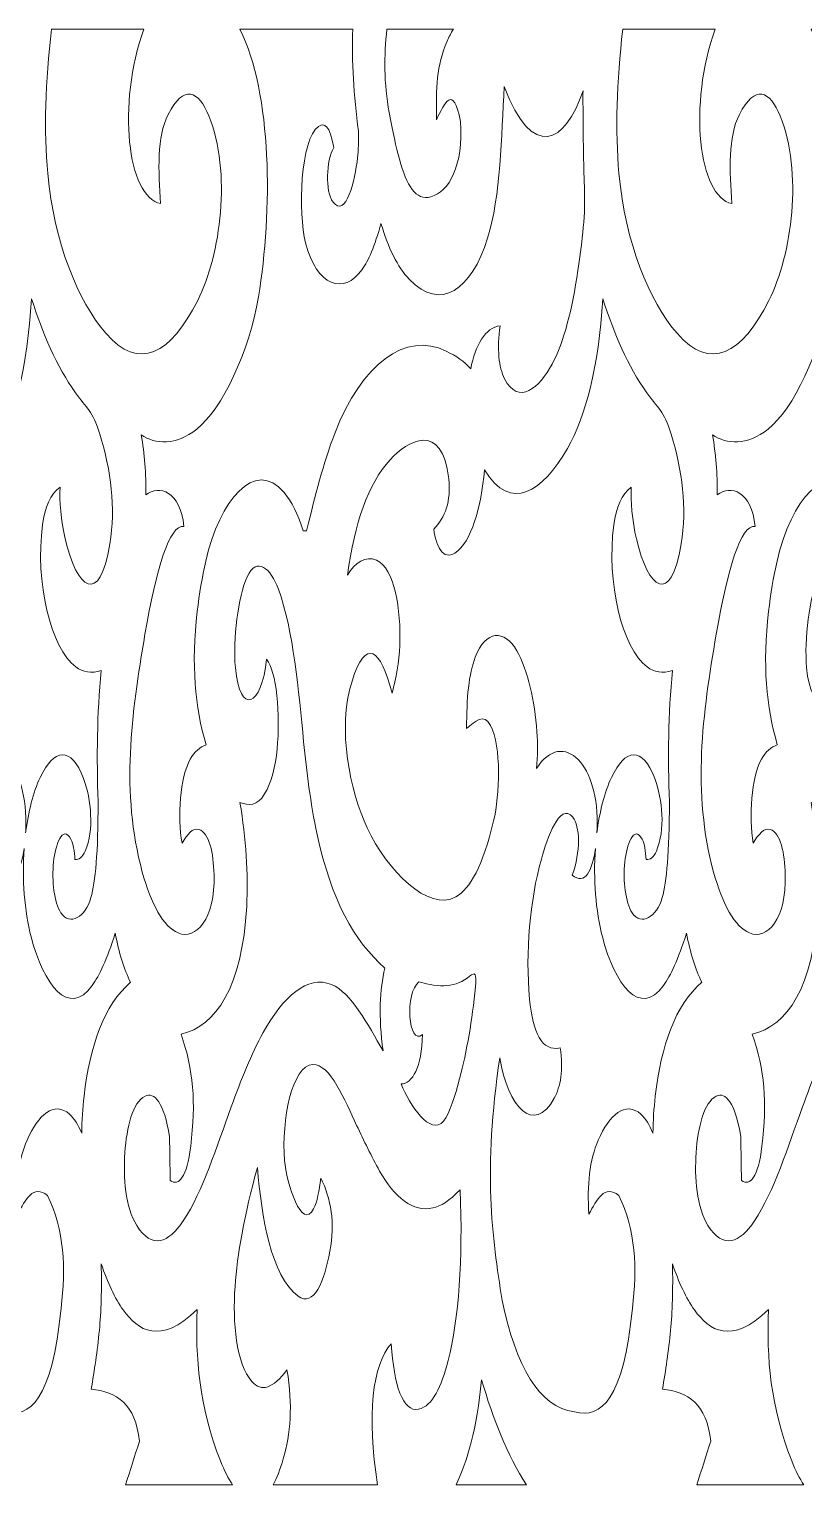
# Model space of a CAD drawing. Header units: millimetres. Extents: x -1200 to 1200, y -590 to 590.
# Drawn here: x -637 to -9, y -590 to 590 of the extents above; entities that cross this region are included whole.
import ezdxf

# ---------------------------------------------------------------- set-up
doc = ezdxf.new("R2010")
doc.units = ezdxf.units.MM
doc.header["$MEASUREMENT"] = 0
doc.layers.add('Layer 1', color=7, linetype='Continuous')

msp = doc.modelspace()

# ---------------------------------------------------------------- linework, layer by layer
at = {"layer": 'Layer 1', "color": 250, "lineweight": 20}
for points, knots in [([(-618.8692, 589.9734), (-623.7968, 546.8328), (-625.0788, 507.516), (-621.9217, 472.8897), (-616.8297, 417.0355), (-597.367, 369.3258), (-574.7859, 343.3888), (-548.0714, 312.7052), (-522.3929, 326.0058), (-500.3516, 370.0753), (-481.73, 407.3068), (-472.7863, 473.8757), (-491.3201, 519.6634), (-499.4702, 539.7985), (-511.696, 545.8932), (-524.3645, 520.7125), (-533.6739, 502.2094), (-532.256, 475.529), (-530.3817, 448.5014), (-557.451, 454.0999), (-565.8742, 529.0449), (-543.9927, 589.9734), (-543.9927, 589.9734), (-618.8692, 589.9734), (-618.8692, 589.9734)], [0, 0, 0, 0, 0.125, 0.125, 0.125, 0.25, 0.25, 0.25, 0.375, 0.375, 0.375, 0.5, 0.5, 0.5, 0.625, 0.625, 0.625, 0.75, 0.75, 0.75, 0.875, 0.875, 0.875, 1, 1, 1, 1]), ([(-466.1499, 589.9734), (-439.9985, 537.4585), (-439.5348, 442.5821), (-451.1878, 372.9553), (-458.7459, 327.7951), (-480.5224, 282.0906), (-501.1187, 265.7004), (-517.9091, 252.339), (-534.9717, 253.3137), (-546.0468, 261.0925), (-543.5725, 245.8184), (-541.9998, 229.8826), (-542.4109, 212.4893), (-531.2681, 220.5914), (-514.5959, 215.9863), (-511.5072, 186.7588), (-523.2362, 188.7818), (-533.928, 152.5753), (-543.0939, 99.4389), (-554.2346, 34.8543), (-562.8607, -28.5653), (-545.2331, -93.2804), (-538.2655, -118.86), (-528.1587, -137.7831), (-516.0831, -142.6848), (-501.9631, -148.416), (-486.0583, -131.819), (-487.1386, -95.278), (-487.6497, -77.9879), (-490.8315, -61.5924), (-499.4453, -58.72), (-504.2914, -57.1045), (-508.7287, -62.6949), (-513.0797, -69.8023), (-516.7938, -48.6131), (-514.6024, -16.7308), (-506.4953, -1.9177), (-503.0397, 4.3967), (-498.6586, 7.8981), (-493.6005, 9.9008), (-502.4321, 40.2395), (-505.8008, 75.3903), (-500.6995, 118.0003), (-499.0056, 132.1513), (-496.7827, 145.9796), (-493.8361, 158.7273), (-482.4764, 207.8722), (-454.3693, 242.6519), (-430.2459, 214.3501), (-424.18, 207.2337), (-419.0067, 196.5327), (-414.7946, 183.416), (-413.8796, 183.416), (-412.9642, 183.416), (-412.0489, 183.416), (-405.3877, 211.1876), (-398.4621, 238.5412), (-389.2674, 262.3031), (-367.5262, 318.4882), (-331.8811, 345.3377), (-299.0153, 328.9697), (-290.7892, 324.873), (-284.1588, 320.692), (-279.0901, 314.6452), (-275.2785, 333.5573), (-267.154, 348.0948), (-255.3289, 349.5375), (-257.8294, 330.6954), (-256.4124, 315.7337), (-251.6936, 306.5515), (-240.2607, 284.3054), (-223.0911, 299.5372), (-213.1642, 318.3322), (-203.4951, 336.6384), (-196.7805, 362.535), (-192.3093, 394.1919), (-189.4934, 413.9385), (-186.0805, 435.6376), (-186.8624, 458.7164), (-187.5146, 477.9686), (-187.9221, 498.143), (-188.0497, 518.8564), (-188.093, 525.8615), (-188.1045, 532.9289), (-188.0825, 540.0422), (-202.3464, 497.0143), (-229.3964, 483.0701), (-251.8661, 543.4311), (-254.4336, 503.4215), (-254.7241, 454.228), (-265.3995, 420.4348), (-278.5947, 378.6644), (-303.3156, 360.5556), (-328.8728, 387.1765), (-338.4902, 397.1948), (-345.9942, 412.6425), (-351.8004, 432.4504), (-356.8209, 414.0331), (-361.9368, 402.3132), (-367.116, 395.0625), (-382.0127, 374.2084), (-403.916, 381.3961), (-412.9, 416.6389), (-419.1878, 441.3049), (-417.1945, 500.6795), (-402.4248, 511.1598), (-397.6433, 514.5524), (-393.3936, 512.0109), (-389.9678, 494.0353), (-396.3033, 482.9948), (-397.269, 458.8432), (-390.6578, 449.8053), (-380.4561, 435.8587), (-372.7054, 467.7623), (-370.8291, 485.6235), (-370.1451, 492.133), (-369.8378, 499.305), (-369.9743, 507.2601), (-374.1709, 536.33), (-375.5105, 563.6851), (-374.7264, 589.9734), (-374.7264, 589.9734), (-466.1499, 589.9734), (-466.1499, 589.9734)], [0, 0, 0, 0, 0.024390244, 0.024390244, 0.024390244, 0.048780488, 0.048780488, 0.048780488, 0.073170732, 0.073170732, 0.073170732, 0.097560976, 0.097560976, 0.097560976, 0.12195122, 0.12195122, 0.12195122, 0.146341463, 0.146341463, 0.146341463, 0.170731707, 0.170731707, 0.170731707, 0.195121951, 0.195121951, 0.195121951, 0.219512195, 0.219512195, 0.219512195, 0.243902439, 0.243902439, 0.243902439, 0.268292683, 0.268292683, 0.268292683, 0.292682927, 0.292682927, 0.292682927, 0.317073171, 0.317073171, 0.317073171, 0.341463415, 0.341463415, 0.341463415, 0.365853659, 0.365853659, 0.365853659, 0.390243902, 0.390243902, 0.390243902, 0.414634146, 0.414634146, 0.414634146, 0.43902439, 0.43902439, 0.43902439, 0.463414634, 0.463414634, 0.463414634, 0.487804878, 0.487804878, 0.487804878, 0.512195122, 0.512195122, 0.512195122, 0.536585366, 0.536585366, 0.536585366, 0.56097561, 0.56097561, 0.56097561, 0.585365854, 0.585365854, 0.585365854, 0.609756098, 0.609756098, 0.609756098, 0.634146341, 0.634146341, 0.634146341, 0.658536585, 0.658536585, 0.658536585, 0.682926829, 0.682926829, 0.682926829, 0.707317073, 0.707317073, 0.707317073, 0.731707317, 0.731707317, 0.731707317, 0.756097561, 0.756097561, 0.756097561, 0.780487805, 0.780487805, 0.780487805, 0.804878049, 0.804878049, 0.804878049, 0.829268293, 0.829268293, 0.829268293, 0.853658537, 0.853658537, 0.853658537, 0.87804878, 0.87804878, 0.87804878, 0.902439024, 0.902439024, 0.902439024, 0.926829268, 0.926829268, 0.926829268, 0.951219512, 0.951219512, 0.951219512, 0.975609756, 0.975609756, 0.975609756, 1, 1, 1, 1]), ([(-347.0671, 589.9734), (-349.3034, 568.5913), (-349.5749, 546.0371), (-345.1467, 522.4051), (-342.2465, 506.9271), (-339.588, 494.4161), (-336.8825, 484.5289), (-330.9835, 462.9715), (-323.5165, 450.773), (-311.5066, 454.0537), (-296.7778, 458.0769), (-284.6726, 479.3984), (-287.4112, 515.2047), (-293.3415, 546.1174), (-300.163, 529.9166), (-306.932, 516.4879), (-306.932, 542.6214), (-307.091, 559.623), (-298.1313, 580.3362), (-296.7225, 583.5929), (-295.0735, 586.8087), (-293.12, 589.9734), (-293.12, 589.9734), (-347.0671, 589.9734), (-347.0671, 589.9734)], [0, 0, 0, 0, 0.125, 0.125, 0.125, 0.25, 0.25, 0.25, 0.375, 0.375, 0.375, 0.5, 0.5, 0.5, 0.625, 0.625, 0.625, 0.75, 0.75, 0.75, 0.875, 0.875, 0.875, 1, 1, 1, 1]), ([(-155.8742, 589.9734), (-160.8018, 546.8328), (-162.0839, 507.516), (-158.9267, 472.8897), (-153.8346, 417.0355), (-134.372, 369.3258), (-111.7909, 343.3888), (-85.0764, 312.7052), (-59.3979, 326.0058), (-37.3567, 370.0753), (-18.735, 407.3068), (-9.7913, 473.8757), (-28.3251, 519.6634), (-36.4751, 539.7985), (-48.701, 545.8932), (-61.3695, 520.7125), (-70.679, 502.2094), (-69.261, 475.529), (-67.3868, 448.5014), (-94.4559, 454.0999), (-102.8793, 529.0449), (-80.9977, 589.9734), (-80.9977, 589.9734), (-155.8742, 589.9734), (-155.8742, 589.9734)], [0, 0, 0, 0, 0.125, 0.125, 0.125, 0.25, 0.25, 0.25, 0.375, 0.375, 0.375, 0.5, 0.5, 0.5, 0.625, 0.625, 0.625, 0.75, 0.75, 0.75, 0.875, 0.875, 0.875, 1, 1, 1, 1]), ([(-3.1549, 589.9734), (22.9965, 537.4585), (23.4602, 442.5821), (11.8071, 372.9553), (4.2491, 327.7951), (-17.5274, 282.0906), (-38.1237, 265.7004), (-54.9141, 252.339), (-71.9767, 253.3137), (-83.0518, 261.0925), (-80.5776, 245.8184), (-79.0048, 229.8826), (-79.416, 212.4893), (-68.2731, 220.5914), (-51.6009, 215.9863), (-48.5123, 186.7588), (-60.2412, 188.7818), (-70.933, 152.5753), (-80.0989, 99.4389), (-91.2396, 34.8543), (-99.8657, -28.5653), (-82.2382, -93.2804), (-75.2705, -118.86), (-65.1637, -137.7831), (-53.0881, -142.6848), (-38.9681, -148.416), (-23.0633, -131.819), (-24.1436, -95.278), (-24.6547, -77.9879), (-27.8364, -61.5924), (-36.4503, -58.72), (-41.2964, -57.1045), (-45.7337, -62.6949), (-50.0847, -69.8023), (-53.7988, -48.6131), (-51.6074, -16.7308), (-43.5004, -1.9177), (-40.0448, 4.3967), (-35.6636, 7.8981), (-30.6055, 9.9008), (-39.4371, 40.2395), (-42.8058, 75.3903), (-37.7045, 118.0003), (-36.0106, 132.1513), (-33.7877, 145.9796), (-30.8411, 158.7273), (-19.4815, 207.8722), (8.6257, 242.6519), (32.7491, 214.3501), (38.815, 207.2337), (43.9883, 196.5327), (48.2004, 183.416), (49.1154, 183.416), (50.0309, 183.416), (50.946, 183.416), (57.6073, 211.1876), (64.5329, 238.5412), (73.7275, 262.3031), (95.4688, 318.4882), (131.1139, 345.3377), (163.9798, 328.9697), (172.2058, 324.873), (178.8362, 320.692), (183.9049, 314.6452), (187.7165, 333.5573), (195.841, 348.0948), (207.6661, 349.5375), (205.1655, 330.6954), (206.5826, 315.7337), (211.3014, 306.5515), (222.7342, 284.3054), (239.9039, 299.5372), (249.8309, 318.3322), (259.5, 336.6384), (266.2144, 362.535), (270.6857, 394.1919), (273.5014, 413.9385), (276.9145, 435.6376), (276.1326, 458.7164), (275.4804, 477.9686), (275.0729, 498.143), (274.9453, 518.8564), (274.9019, 525.8615), (274.8905, 532.9289), (274.9124, 540.0422), (260.6487, 497.0143), (233.5986, 483.0701), (211.1289, 543.4311), (208.5614, 503.4215), (208.2709, 454.228), (197.5955, 420.4348), (184.4001, 378.6644), (159.6793, 360.5556), (134.1222, 387.1765), (124.5047, 397.1948), (117.0009, 412.6425), (111.1946, 432.4504), (106.1741, 414.0331), (101.0583, 402.3132), (95.879, 395.0625), (80.9823, 374.2084), (59.0789, 381.3961), (50.095, 416.6389), (43.8072, 441.3049), (45.8004, 500.6795), (60.5702, 511.1598), (65.3517, 514.5524), (69.6014, 512.0109), (73.0271, 494.0353), (66.6916, 482.9948), (65.726, 458.8432), (72.3372, 449.8053), (82.5389, 435.8587), (90.2895, 467.7623), (92.1659, 485.6235), (92.8499, 492.133), (93.1572, 499.305), (93.0207, 507.2601), (88.8242, 536.33), (87.4845, 563.6851), (88.2686, 589.9734), (88.2686, 589.9734), (-3.1549, 589.9734), (-3.1549, 589.9734)], [0, 0, 0, 0, 0.024390244, 0.024390244, 0.024390244, 0.048780488, 0.048780488, 0.048780488, 0.073170732, 0.073170732, 0.073170732, 0.097560976, 0.097560976, 0.097560976, 0.12195122, 0.12195122, 0.12195122, 0.146341463, 0.146341463, 0.146341463, 0.170731707, 0.170731707, 0.170731707, 0.195121951, 0.195121951, 0.195121951, 0.219512195, 0.219512195, 0.219512195, 0.243902439, 0.243902439, 0.243902439, 0.268292683, 0.268292683, 0.268292683, 0.292682927, 0.292682927, 0.292682927, 0.317073171, 0.317073171, 0.317073171, 0.341463415, 0.341463415, 0.341463415, 0.365853659, 0.365853659, 0.365853659, 0.390243902, 0.390243902, 0.390243902, 0.414634146, 0.414634146, 0.414634146, 0.43902439, 0.43902439, 0.43902439, 0.463414634, 0.463414634, 0.463414634, 0.487804878, 0.487804878, 0.487804878, 0.512195122, 0.512195122, 0.512195122, 0.536585366, 0.536585366, 0.536585366, 0.56097561, 0.56097561, 0.56097561, 0.585365854, 0.585365854, 0.585365854, 0.609756098, 0.609756098, 0.609756098, 0.634146341, 0.634146341, 0.634146341, 0.658536585, 0.658536585, 0.658536585, 0.682926829, 0.682926829, 0.682926829, 0.707317073, 0.707317073, 0.707317073, 0.731707317, 0.731707317, 0.731707317, 0.756097561, 0.756097561, 0.756097561, 0.780487805, 0.780487805, 0.780487805, 0.804878049, 0.804878049, 0.804878049, 0.829268293, 0.829268293, 0.829268293, 0.853658537, 0.853658537, 0.853658537, 0.87804878, 0.87804878, 0.87804878, 0.902439024, 0.902439024, 0.902439024, 0.926829268, 0.926829268, 0.926829268, 0.951219512, 0.951219512, 0.951219512, 0.975609756, 0.975609756, 0.975609756, 1, 1, 1, 1]), ([(-730.8755, 232.6422), (-733.6924, 201.9788), (-741.5111, 174.1101), (-754.8354, 165.2987), (-764.3598, 159.0001), (-770.2571, 170.7733), (-772.0446, 184.6197), (-762.6362, 193.9648), (-757.9776, 207.6712), (-759.9161, 225.3337), (-765.1678, 273.1839), (-793.6655, 256.0537), (-807.4391, 240.8617), (-825.2208, 221.2491), (-836.3481, 189.4912), (-841.8569, 147.4724), (-836.2586, 157.6424), (-826.8401, 163.3118), (-818.374, 159.4921), (-804.0241, 153.0187), (-798.3573, 119.5045), (-799.6173, 90.4506), (-800.2026, 76.9555), (-802.3819, 64.0445), (-805.8411, 51.6041), (-815.2719, 88.3553), (-827.0741, 96.7411), (-838.293, 61.4781), (-850.708, 22.4544), (-839.6925, -28.0162), (-825.9269, -57.56), (-809.9075, -91.9423), (-776.377, -125.9827), (-754.1119, -113.2936), (-742.6708, -106.7728), (-732.1714, -88.4666), (-723.5284, -51.7068), (-718.6125, -30.7989), (-717.0644, 8.2324), (-726.0221, 25.5535), (-731.414, 35.9795), (-738.4689, 28.7133), (-745.3773, 23.002), (-745.5503, 47.5032), (-743.5731, 67.4948), (-738.4453, 80.8806), (-729.9749, 102.9915), (-714.6997, 103.755), (-704.7318, 86.1313), (-695.788, 70.3184), (-690.0841, 45.2441), (-688.45, 20.4998), (-687.7954, 10.5863), (-687.8358, 0.673), (-688.6925, -9.2403), (-678.1247, 7.1862), (-664.9963, 8.0867), (-654.9685, -2.1655), (-645.3243, -12.0257), (-638.5478, -32.2019), (-639.6743, -58.8025), (-639.7117, -59.6869), (-639.7567, -60.5703), (-639.8067, -61.4523), (-637.6874, -44.5222), (-633.7506, -28.8348), (-628.0026, -16.5759), (-617.1059, 6.6636), (-602.9322, 9.478), (-592.8575, -17.5715), (-586.6227, -34.3105), (-584.2168, -59.1585), (-591.5752, -76.235), (-593.7634, -81.3133), (-596.5316, -83.5816), (-599.8798, -83.0397), (-600.3214, -76.4539), (-601.1992, -70.3178), (-603.1243, -66.7477), (-609.877, -54.2253), (-615.7859, -71.557), (-617.1787, -84.988), (-618.7949, -100.57), (-616.7065, -117.9302), (-611.1828, -126.3116), (-603.9917, -137.2226), (-591.2921, -129.8887), (-586.8841, -113.8841), (-583.3449, -101.0336), (-581.0588, -77.9717), (-581.0737, -36.1637), (-582.277, -0.7458), (-582.0293, 34.6718), (-578.5901, 70.0884), (-586.6846, 67.4219), (-593.34, 68.8295), (-599.0194, 73.0006), (-619.6763, 88.1731), (-632.2149, 141.9139), (-626.1455, 188.0708), (-624.2884, 202.1922), (-619.9006, 212.9954), (-611.9089, 218.5755), (-612.6489, 207.8435), (-611.1651, 191.4908), (-607.7608, 176.7581), (-598.2831, 135.7414), (-579.825, 121.8557), (-571.5164, 172.6344), (-566.6615, 202.3014), (-570.5998, 231.9689), (-579.6272, 261.6353), (-585.4394, 280.7357), (-590.6452, 282.9277), (-599.2802, 295.0452), (-614.9692, 317.0638), (-626.0165, 343.2903), (-635.0123, 371.3775), (-638.4664, 315.3755), (-648.6943, 276.6183), (-663.7135, 250.06), (-683.4872, 215.096), (-709.7768, 197.5605), (-730.8755, 232.6422)], [0, 0, 0, 0, 0.024390244, 0.024390244, 0.024390244, 0.048780488, 0.048780488, 0.048780488, 0.073170732, 0.073170732, 0.073170732, 0.097560976, 0.097560976, 0.097560976, 0.12195122, 0.12195122, 0.12195122, 0.146341463, 0.146341463, 0.146341463, 0.170731707, 0.170731707, 0.170731707, 0.195121951, 0.195121951, 0.195121951, 0.219512195, 0.219512195, 0.219512195, 0.243902439, 0.243902439, 0.243902439, 0.268292683, 0.268292683, 0.268292683, 0.292682927, 0.292682927, 0.292682927, 0.317073171, 0.317073171, 0.317073171, 0.341463415, 0.341463415, 0.341463415, 0.365853659, 0.365853659, 0.365853659, 0.390243902, 0.390243902, 0.390243902, 0.414634146, 0.414634146, 0.414634146, 0.43902439, 0.43902439, 0.43902439, 0.463414634, 0.463414634, 0.463414634, 0.487804878, 0.487804878, 0.487804878, 0.512195122, 0.512195122, 0.512195122, 0.536585366, 0.536585366, 0.536585366, 0.56097561, 0.56097561, 0.56097561, 0.585365854, 0.585365854, 0.585365854, 0.609756098, 0.609756098, 0.609756098, 0.634146341, 0.634146341, 0.634146341, 0.658536585, 0.658536585, 0.658536585, 0.682926829, 0.682926829, 0.682926829, 0.707317073, 0.707317073, 0.707317073, 0.731707317, 0.731707317, 0.731707317, 0.756097561, 0.756097561, 0.756097561, 0.780487805, 0.780487805, 0.780487805, 0.804878049, 0.804878049, 0.804878049, 0.829268293, 0.829268293, 0.829268293, 0.853658537, 0.853658537, 0.853658537, 0.87804878, 0.87804878, 0.87804878, 0.902439024, 0.902439024, 0.902439024, 0.926829268, 0.926829268, 0.926829268, 0.951219512, 0.951219512, 0.951219512, 0.975609756, 0.975609756, 0.975609756, 1, 1, 1, 1]), ([(-267.8805, 232.6422), (-270.6974, 201.9788), (-278.5162, 174.1101), (-291.8405, 165.2987), (-301.3649, 159.0001), (-307.2621, 170.7733), (-309.0496, 184.6197), (-299.6411, 193.9648), (-294.9826, 207.6712), (-296.9211, 225.3337), (-302.1728, 273.1839), (-330.6705, 256.0537), (-344.4441, 240.8617), (-362.2258, 221.2491), (-373.3531, 189.4912), (-378.8619, 147.4724), (-373.2636, 157.6424), (-363.8451, 163.3118), (-355.379, 159.4921), (-341.029, 153.0187), (-335.3623, 119.5045), (-336.6222, 90.4506), (-337.2076, 76.9555), (-339.3869, 64.0445), (-342.8461, 51.6041), (-352.2768, 88.3553), (-364.0791, 96.7411), (-375.298, 61.4781), (-387.713, 22.4544), (-376.6976, -28.0162), (-362.932, -57.56), (-346.9125, -91.9423), (-313.382, -125.9827), (-291.1168, -113.2936), (-279.6757, -106.7728), (-269.1764, -88.4666), (-260.5334, -51.7068), (-255.6175, -30.7989), (-254.0693, 8.2324), (-263.0271, 25.5535), (-268.419, 35.9795), (-275.4739, 28.7133), (-282.3823, 23.002), (-282.5553, 47.5032), (-280.5781, 67.4948), (-275.4503, 80.8806), (-266.9799, 102.9915), (-251.7047, 103.755), (-241.7369, 86.1313), (-232.793, 70.3184), (-227.0891, 45.2441), (-225.4551, 20.4998), (-224.8004, 10.5863), (-224.8409, 0.673), (-225.6975, -9.2403), (-215.1297, 7.1862), (-202.0014, 8.0867), (-191.9735, -2.1655), (-182.3293, -12.0257), (-175.5529, -32.2019), (-176.6793, -58.8025), (-176.7167, -59.6869), (-176.7617, -60.5703), (-176.8117, -61.4523), (-174.6923, -44.5222), (-170.7556, -28.8348), (-165.0076, -16.5759), (-154.1108, 6.6636), (-139.9372, 9.478), (-129.8625, -17.5715), (-123.6277, -34.3105), (-121.2218, -59.1585), (-128.5802, -76.235), (-130.7683, -81.3133), (-133.5365, -83.5816), (-136.8848, -83.0397), (-137.3264, -76.4539), (-138.2042, -70.3178), (-140.1293, -66.7477), (-146.882, -54.2253), (-152.791, -71.557), (-154.1837, -84.988), (-155.7999, -100.57), (-153.7116, -117.9302), (-148.1877, -126.3116), (-140.9967, -137.2226), (-128.2971, -129.8887), (-123.8891, -113.8841), (-120.3499, -101.0336), (-118.0638, -77.9717), (-118.0787, -36.1637), (-119.282, -0.7458), (-119.0343, 34.6718), (-115.595, 70.0884), (-123.6896, 67.4219), (-130.3451, 68.8295), (-136.0244, 73.0006), (-156.6813, 88.1731), (-169.2199, 141.9139), (-163.1505, 188.0708), (-161.2934, 202.1922), (-156.9056, 212.9954), (-148.9139, 218.5755), (-149.6539, 207.8435), (-148.1701, 191.4908), (-144.7658, 176.7581), (-135.2881, 135.7414), (-116.83, 121.8557), (-108.5214, 172.6344), (-103.6666, 202.3014), (-107.6048, 231.9689), (-116.6322, 261.6353), (-122.4445, 280.7357), (-127.6502, 282.9277), (-136.2852, 295.0452), (-151.9743, 317.0638), (-163.0215, 343.2903), (-172.0173, 371.3775), (-175.4714, 315.3755), (-185.6993, 276.6183), (-200.7185, 250.06), (-220.4924, 215.096), (-246.7818, 197.5605), (-267.8805, 232.6422)], [0, 0, 0, 0, 0.024390244, 0.024390244, 0.024390244, 0.048780488, 0.048780488, 0.048780488, 0.073170732, 0.073170732, 0.073170732, 0.097560976, 0.097560976, 0.097560976, 0.12195122, 0.12195122, 0.12195122, 0.146341463, 0.146341463, 0.146341463, 0.170731707, 0.170731707, 0.170731707, 0.195121951, 0.195121951, 0.195121951, 0.219512195, 0.219512195, 0.219512195, 0.243902439, 0.243902439, 0.243902439, 0.268292683, 0.268292683, 0.268292683, 0.292682927, 0.292682927, 0.292682927, 0.317073171, 0.317073171, 0.317073171, 0.341463415, 0.341463415, 0.341463415, 0.365853659, 0.365853659, 0.365853659, 0.390243902, 0.390243902, 0.390243902, 0.414634146, 0.414634146, 0.414634146, 0.43902439, 0.43902439, 0.43902439, 0.463414634, 0.463414634, 0.463414634, 0.487804878, 0.487804878, 0.487804878, 0.512195122, 0.512195122, 0.512195122, 0.536585366, 0.536585366, 0.536585366, 0.56097561, 0.56097561, 0.56097561, 0.585365854, 0.585365854, 0.585365854, 0.609756098, 0.609756098, 0.609756098, 0.634146341, 0.634146341, 0.634146341, 0.658536585, 0.658536585, 0.658536585, 0.682926829, 0.682926829, 0.682926829, 0.707317073, 0.707317073, 0.707317073, 0.731707317, 0.731707317, 0.731707317, 0.756097561, 0.756097561, 0.756097561, 0.780487805, 0.780487805, 0.780487805, 0.804878049, 0.804878049, 0.804878049, 0.829268293, 0.829268293, 0.829268293, 0.853658537, 0.853658537, 0.853658537, 0.87804878, 0.87804878, 0.87804878, 0.902439024, 0.902439024, 0.902439024, 0.926829268, 0.926829268, 0.926829268, 0.951219512, 0.951219512, 0.951219512, 0.975609756, 0.975609756, 0.975609756, 1, 1, 1, 1]), ([(-348.6005, -171.086), (-352.9714, -188.5537), (-353.9741, -210.2996), (-350.0542, -238.2994), (-362.5236, -216.8604), (-375.8876, -191.0336), (-391.9089, -184.4286), (-411.4845, -176.3568), (-431.3295, -194.38), (-447.3225, -223.4446), (-456.8807, -240.8146), (-465.2078, -261.6943), (-473.1977, -283.5336), (-485.1079, -316.0888), (-496.1579, -352.11), (-512.0394, -376.008), (-524.0105, -394.0212), (-537.6028, -399.4269), (-549.7734, -379.7696), (-559.0059, -364.8575), (-560.7851, -340.8), (-559.4043, -320.7288), (-558.0012, -300.3317), (-553.0038, -279.7269), (-543.0669, -274.9192), (-535.621, -271.3163), (-527.5514, -279.9126), (-523.2194, -307.8668), (-523.0241, -319.6909), (-522.8288, -331.5153), (-522.6334, -343.3394), (-515.5772, -348.0734), (-509.1299, -340.8063), (-506.0437, -315.5192), (-501.6846, -279.8042), (-503.79, -253.5969), (-513.846, -224.6673), (-485.5875, -218.2057), (-464.2287, -186.6965), (-460.6625, -121.1311), (-459.2315, -94.8246), (-461.4022, -66.5353), (-466.0944, -36.8578), (-459.0714, -39.5616), (-452.2164, -40.0471), (-446.1592, -29.996), (-435.024, -11.5191), (-433.5275, 21.7826), (-436.2714, 49.8663), (-437.6476, 63.9525), (-440.4914, 73.462), (-444.5132, 79.2966), (-448.5092, 40.7229), (-466.1809, 32.7509), (-469.8411, 72.4922), (-471.9044, 94.8965), (-467.663, 129.8837), (-460.245, 146.0361), (-452.4372, 163.0356), (-441.1226, 152.7749), (-434.9795, 136.1324), (-422.6459, 102.7194), (-418.6361, 53.2743), (-414.5019, 12.2048), (-412.1013, -11.6432), (-409.0405, -37.272), (-403.5332, -62.9084), (-392.1087, -116.0894), (-373.6254, -149.2366), (-348.6005, -171.086)], [0, 0, 0, 0, 0.043478261, 0.043478261, 0.043478261, 0.086956522, 0.086956522, 0.086956522, 0.130434783, 0.130434783, 0.130434783, 0.173913043, 0.173913043, 0.173913043, 0.217391304, 0.217391304, 0.217391304, 0.260869565, 0.260869565, 0.260869565, 0.304347826, 0.304347826, 0.304347826, 0.347826087, 0.347826087, 0.347826087, 0.391304348, 0.391304348, 0.391304348, 0.434782609, 0.434782609, 0.434782609, 0.47826087, 0.47826087, 0.47826087, 0.52173913, 0.52173913, 0.52173913, 0.565217391, 0.565217391, 0.565217391, 0.608695652, 0.608695652, 0.608695652, 0.652173913, 0.652173913, 0.652173913, 0.695652174, 0.695652174, 0.695652174, 0.739130435, 0.739130435, 0.739130435, 0.782608696, 0.782608696, 0.782608696, 0.826086957, 0.826086957, 0.826086957, 0.869565217, 0.869565217, 0.869565217, 0.913043478, 0.913043478, 0.913043478, 0.956521739, 0.956521739, 0.956521739, 1, 1, 1, 1]), ([(114.3943, -171.086), (110.0236, -188.5537), (109.0209, -210.2996), (112.9408, -238.2994), (100.4714, -216.8604), (87.1074, -191.0336), (71.0861, -184.4286), (51.5105, -176.3568), (31.6655, -194.38), (15.6725, -223.4446), (6.1142, -240.8146), (-2.2128, -261.6943), (-10.2026, -283.5336), (-22.1129, -316.0888), (-33.1629, -352.11), (-49.0444, -376.008), (-61.0155, -394.0212), (-74.6078, -399.4269), (-86.7785, -379.7696), (-96.0109, -364.8575), (-97.7902, -340.8), (-96.4093, -320.7288), (-95.0064, -300.3317), (-90.0088, -279.7269), (-80.0719, -274.9192), (-72.626, -271.3163), (-64.5564, -279.9126), (-60.2245, -307.8668), (-60.0291, -319.6909), (-59.8338, -331.5153), (-59.6385, -343.3394), (-52.5823, -348.0734), (-46.1349, -340.8063), (-43.0487, -315.5192), (-38.6896, -279.8042), (-40.795, -253.5969), (-50.851, -224.6673), (-22.5925, -218.2057), (-1.2337, -186.6965), (2.3325, -121.1311), (3.7635, -94.8246), (1.5928, -66.5353), (-3.0994, -36.8578), (3.9236, -39.5616), (10.7785, -40.0471), (16.8359, -29.996), (27.971, -11.5191), (29.4675, 21.7826), (26.7236, 49.8663), (25.3474, 63.9525), (22.5036, 73.462), (18.4818, 79.2966), (14.4859, 40.7229), (-3.1859, 32.7509), (-6.8461, 72.4922), (-8.9094, 94.8965), (-4.6681, 129.8837), (2.75, 146.0361), (10.5576, 163.0356), (21.8724, 152.7749), (28.0155, 136.1324), (40.3491, 102.7194), (44.359, 53.2743), (48.4931, 12.2048), (50.8937, -11.6432), (53.9545, -37.272), (59.4617, -62.9084), (70.8862, -116.0894), (89.3696, -149.2366), (114.3943, -171.086)], [0, 0, 0, 0, 0.043478261, 0.043478261, 0.043478261, 0.086956522, 0.086956522, 0.086956522, 0.130434783, 0.130434783, 0.130434783, 0.173913043, 0.173913043, 0.173913043, 0.217391304, 0.217391304, 0.217391304, 0.260869565, 0.260869565, 0.260869565, 0.304347826, 0.304347826, 0.304347826, 0.347826087, 0.347826087, 0.347826087, 0.391304348, 0.391304348, 0.391304348, 0.434782609, 0.434782609, 0.434782609, 0.47826087, 0.47826087, 0.47826087, 0.52173913, 0.52173913, 0.52173913, 0.565217391, 0.565217391, 0.565217391, 0.608695652, 0.608695652, 0.608695652, 0.652173913, 0.652173913, 0.652173913, 0.695652174, 0.695652174, 0.695652174, 0.739130435, 0.739130435, 0.739130435, 0.782608696, 0.782608696, 0.782608696, 0.826086957, 0.826086957, 0.826086957, 0.869565217, 0.869565217, 0.869565217, 0.913043478, 0.913043478, 0.913043478, 0.956521739, 0.956521739, 0.956521739, 1, 1, 1, 1]), ([(-641.0498, -74.2695), (-643.5712, -91.856), (-649.3609, -104.5803), (-659.7604, -95.747), (-652.9021, -76.7355), (-653.4288, -56.0583), (-659.3651, -48.8269), (-669.8532, -36.0491), (-680.2035, -66.0656), (-684.8479, -82.868), (-694.0551, -116.1789), (-698.0356, -158.0129), (-694.3231, -196.3896), (-691.7186, -223.3124), (-684.5691, -239.0835), (-669.6472, -235.7877), (-666.8042, -253.6079), (-669.3276, -267.461), (-674.3795, -276.5538), (-691.0892, -306.6263), (-711.7185, -283.883), (-718.6024, -243.8722), (-732.0569, -335.378), (-724.9058, -389.0765), (-716.5624, -440.588), (-705.3075, -493.9095), (-686.889, -527.0769), (-658.0002, -530.7873), (-636.1621, -536.4555), (-618.2299, -520.9123), (-611.0951, -446.7254), (-607.0145, -414.415), (-608.4459, -383.4533), (-622.0033, -355.458), (-633.8255, -346.0808), (-639.8801, -358.9285), (-646.2739, -370.469), (-647.9572, -347.0759), (-645.7962, -326.7747), (-638.6538, -310.482), (-629.8272, -290.3474), (-616.5139, -278.4374), (-604.1608, -289.5435), (-600.4456, -292.8836), (-597.1918, -298.1878), (-594.3598, -304.9415), (-594.2471, -294.7634), (-593.6446, -284.7309), (-592.5045, -275.0624), (-587.6353, -233.7692), (-576.3918, -201.1636), (-554.7989, -182.6652), (-560.0577, -171.9094), (-564.2478, -158.7999), (-567.1478, -142.8517), (-573.8836, -163.9545), (-580.0463, -177.2313), (-585.8201, -185.197), (-604.9956, -211.6532), (-625.2284, -184.6697), (-635.3356, -145.9141), (-640.8642, -124.7146), (-642.7619, -98.7971), (-641.0498, -74.2695)], [0, 0, 0, 0, 0.047619048, 0.047619048, 0.047619048, 0.095238095, 0.095238095, 0.095238095, 0.142857143, 0.142857143, 0.142857143, 0.19047619, 0.19047619, 0.19047619, 0.238095238, 0.238095238, 0.238095238, 0.285714286, 0.285714286, 0.285714286, 0.333333333, 0.333333333, 0.333333333, 0.380952381, 0.380952381, 0.380952381, 0.428571429, 0.428571429, 0.428571429, 0.476190476, 0.476190476, 0.476190476, 0.523809524, 0.523809524, 0.523809524, 0.571428571, 0.571428571, 0.571428571, 0.619047619, 0.619047619, 0.619047619, 0.666666667, 0.666666667, 0.666666667, 0.714285714, 0.714285714, 0.714285714, 0.761904762, 0.761904762, 0.761904762, 0.80952381, 0.80952381, 0.80952381, 0.857142857, 0.857142857, 0.857142857, 0.904761905, 0.904761905, 0.904761905, 0.952380952, 0.952380952, 0.952380952, 1, 1, 1, 1]), ([(-178.0548, -74.2695), (-180.5762, -91.856), (-186.3659, -104.5803), (-196.7654, -95.747), (-189.907, -76.7355), (-190.4339, -56.0583), (-196.3701, -48.8269), (-206.8582, -36.0491), (-217.2087, -66.0656), (-221.8529, -82.868), (-231.0601, -116.1789), (-235.0406, -158.0129), (-231.3281, -196.3896), (-228.7236, -223.3124), (-221.5741, -239.0835), (-206.6522, -235.7877), (-203.8092, -253.6079), (-206.3326, -267.461), (-211.3845, -276.5538), (-228.0942, -306.6263), (-248.7235, -283.883), (-255.6073, -243.8722), (-269.0619, -335.378), (-261.9108, -389.0765), (-253.5674, -440.588), (-242.3127, -493.9095), (-223.894, -527.0769), (-195.0052, -530.7873), (-173.1671, -536.4555), (-155.2349, -520.9123), (-148.1001, -446.7254), (-144.0195, -414.415), (-145.4509, -383.4533), (-159.0083, -355.458), (-170.8305, -346.0808), (-176.8851, -358.9285), (-183.2789, -370.469), (-184.9622, -347.0759), (-182.8013, -326.7747), (-175.659, -310.482), (-166.8321, -290.3474), (-153.5189, -278.4374), (-141.1658, -289.5435), (-137.4506, -292.8836), (-134.1968, -298.1878), (-131.3648, -304.9415), (-131.2521, -294.7634), (-130.6496, -284.7309), (-129.5096, -275.0624), (-124.6403, -233.7692), (-113.3968, -201.1636), (-91.8039, -182.6652), (-97.0627, -171.9094), (-101.2528, -158.7999), (-104.1528, -142.8517), (-110.8886, -163.9545), (-117.0513, -177.2313), (-122.8251, -185.197), (-142.0007, -211.6532), (-162.2333, -184.6697), (-172.3406, -145.9141), (-177.8692, -124.7146), (-179.767, -98.7971), (-178.0548, -74.2695)], [0, 0, 0, 0, 0.047619048, 0.047619048, 0.047619048, 0.095238095, 0.095238095, 0.095238095, 0.142857143, 0.142857143, 0.142857143, 0.19047619, 0.19047619, 0.19047619, 0.238095238, 0.238095238, 0.238095238, 0.285714286, 0.285714286, 0.285714286, 0.333333333, 0.333333333, 0.333333333, 0.380952381, 0.380952381, 0.380952381, 0.428571429, 0.428571429, 0.428571429, 0.476190476, 0.476190476, 0.476190476, 0.523809524, 0.523809524, 0.523809524, 0.571428571, 0.571428571, 0.571428571, 0.619047619, 0.619047619, 0.619047619, 0.666666667, 0.666666667, 0.666666667, 0.714285714, 0.714285714, 0.714285714, 0.761904762, 0.761904762, 0.761904762, 0.80952381, 0.80952381, 0.80952381, 0.857142857, 0.857142857, 0.857142857, 0.904761905, 0.904761905, 0.904761905, 0.952380952, 0.952380952, 0.952380952, 1, 1, 1, 1]), ([(-318.0921, -225.0393), (-318.9209, -251.5454), (-326.154, -264.7363), (-335.5402, -265.0797), (-328.589, -282.0469), (-311.6087, -307.8214), (-301.1339, -295.1469), (-295.7622, -288.647), (-291.8766, -274.6165), (-288.1901, -260.9782), (-282.0741, -238.3514), (-277.9341, -213.2842), (-275.2721, -186.4215), (-274.168, -175.2794), (-275.5414, -174.0155), (-279.9885, -177.7471), (-290.5967, -186.6506), (-304.6165, -187.3606), (-321.0411, -182.2933), (-332.82, -190.9652), (-329.8189, -234.7556), (-318.0921, -225.0393)], [0, 0, 0, 0, 0.142857143, 0.142857143, 0.142857143, 0.285714286, 0.285714286, 0.285714286, 0.428571429, 0.428571429, 0.428571429, 0.571428571, 0.571428571, 0.571428571, 0.714285714, 0.714285714, 0.714285714, 0.857142857, 0.857142857, 0.857142857, 1, 1, 1, 1]), ([(-354.5074, -590.0266), (-363.7003, -534.1185), (-358.5806, -491.7995), (-343.4877, -475.7368), (-341.5021, -508.7395), (-334.0665, -531.4329), (-321.356, -528.6412), (-309.7812, -526.0998), (-302.9592, -510.5039), (-297.4255, -489.2612), (-288.5502, -455.1902), (-285.3658, -407.1741), (-287.6678, -350.7891), (-296.3632, -359.8084), (-303.5269, -364.1079), (-309.7617, -365.5418), (-325.7179, -369.213), (-340.8284, -357.2393), (-352.9236, -335.6314), (-359.5451, -323.802), (-365.6218, -311.1082), (-371.5291, -298.6559), (-380.9975, -278.6957), (-392.8957, -248.626), (-407.0935, -249.2801), (-423.8916, -250.0545), (-432.6212, -294.458), (-429.9573, -326.9905), (-428.4449, -345.457), (-415.9496, -384.9236), (-406.384, -366.2485), (-403.5513, -360.7179), (-401.9571, -351.438), (-400.6236, -341.3682), (-392.2114, -357.6912), (-388.9854, -377.8639), (-393.1504, -400.4956), (-397.7499, -425.4861), (-406.3448, -446.3411), (-419.0024, -436.9745), (-440.9726, -420.7159), (-448.6312, -372.8533), (-451.967, -332.8898), (-462.7913, -371.802), (-468.3705, -403.2909), (-470.1075, -429.3415), (-472.0438, -458.3817), (-469.4117, -491.3682), (-456.396, -506.328), (-448.785, -515.0755), (-439.3218, -511.9031), (-428.0068, -496.8106), (-422.9758, -525.9077), (-425.325, -548.7554), (-431.002, -568.7848), (-433.5238, -577.6831), (-436.3006, -584.713), (-439.25, -590.0266), (-439.25, -590.0266), (-354.5074, -590.0266), (-354.5074, -590.0266)], [0, 0, 0, 0, 0.05, 0.05, 0.05, 0.1, 0.1, 0.1, 0.15, 0.15, 0.15, 0.2, 0.2, 0.2, 0.25, 0.25, 0.25, 0.3, 0.3, 0.3, 0.35, 0.35, 0.35, 0.4, 0.4, 0.4, 0.45, 0.45, 0.45, 0.5, 0.5, 0.5, 0.55, 0.55, 0.55, 0.6, 0.6, 0.6, 0.65, 0.65, 0.65, 0.7, 0.7, 0.7, 0.75, 0.75, 0.75, 0.8, 0.8, 0.8, 0.85, 0.85, 0.85, 0.9, 0.9, 0.9, 0.95, 0.95, 0.95, 1, 1, 1, 1]), ([(-472.083, -590.0266), (-475.5005, -584.9153), (-478.8043, -578.3757), (-481.8957, -570.5662), (-499.3389, -526.5011), (-502.3473, -486.511), (-500.7435, -447.8227), (-530.9215, -477.1938), (-548.8791, -464.8747), (-560.7225, -448.2186), (-567.4986, -438.6889), (-573.5339, -425.8294), (-578.5577, -410.8991), (-578.0802, -431.2518), (-578.6625, -450.3164), (-580.061, -464.6257), (-581.7071, -481.4725), (-584.0795, -497.6939), (-586.7335, -512.4737), (-565.9606, -514.2663), (-550.6997, -524.8239), (-547.5644, -554.6646), (-551.3117, -566.4518), (-555.0591, -578.2392), (-558.8064, -590.0266), (-558.8064, -590.0266), (-472.083, -590.0266), (-472.083, -590.0266)], [0, 0, 0, 0, 0.111111111, 0.111111111, 0.111111111, 0.222222222, 0.222222222, 0.222222222, 0.333333333, 0.333333333, 0.333333333, 0.444444444, 0.444444444, 0.444444444, 0.555555556, 0.555555556, 0.555555556, 0.666666667, 0.666666667, 0.666666667, 0.777777778, 0.777777778, 0.777777778, 0.888888889, 0.888888889, 0.888888889, 1, 1, 1, 1]), ([(-9.088, -590.0266), (-12.5055, -584.9153), (-15.8093, -578.3757), (-18.9007, -570.5662), (-36.3439, -526.5011), (-39.3523, -486.511), (-37.7485, -447.8227), (-67.9265, -477.1938), (-85.8841, -464.8747), (-97.7275, -448.2186), (-104.5036, -438.6889), (-110.539, -425.8294), (-115.5627, -410.8991), (-115.0852, -431.2518), (-115.6675, -450.3164), (-117.0659, -464.6257), (-118.7121, -481.4725), (-121.0845, -497.6939), (-123.7385, -512.4737), (-102.9657, -514.2663), (-87.7047, -524.8239), (-84.5694, -554.6646), (-88.3167, -566.4518), (-92.0641, -578.2392), (-95.8114, -590.0266), (-95.8114, -590.0266), (-9.088, -590.0266), (-9.088, -590.0266)], [0, 0, 0, 0, 0.111111111, 0.111111111, 0.111111111, 0.222222222, 0.222222222, 0.222222222, 0.333333333, 0.333333333, 0.333333333, 0.444444444, 0.444444444, 0.444444444, 0.555555556, 0.555555556, 0.555555556, 0.666666667, 0.666666667, 0.666666667, 0.777777778, 0.777777778, 0.777777778, 0.888888889, 0.888888889, 0.888888889, 1, 1, 1, 1]), ([(-233.9937, -590.0266), (-249.5023, -565.7269), (-260.962, -536.5642), (-270.3031, -504.858), (-274.1535, -545.2511), (-281.8229, -570.5107), (-290.9411, -590.0266), (-290.9411, -590.0266), (-233.9937, -590.0266), (-233.9937, -590.0266)], [0, 0, 0, 0, 0.333333333, 0.333333333, 0.333333333, 0.666666667, 0.666666667, 0.666666667, 1, 1, 1, 1])]:
    msp.add_open_spline(points, degree=3, knots=knots, dxfattribs=at)

doc.saveas('drawing.dxf')
